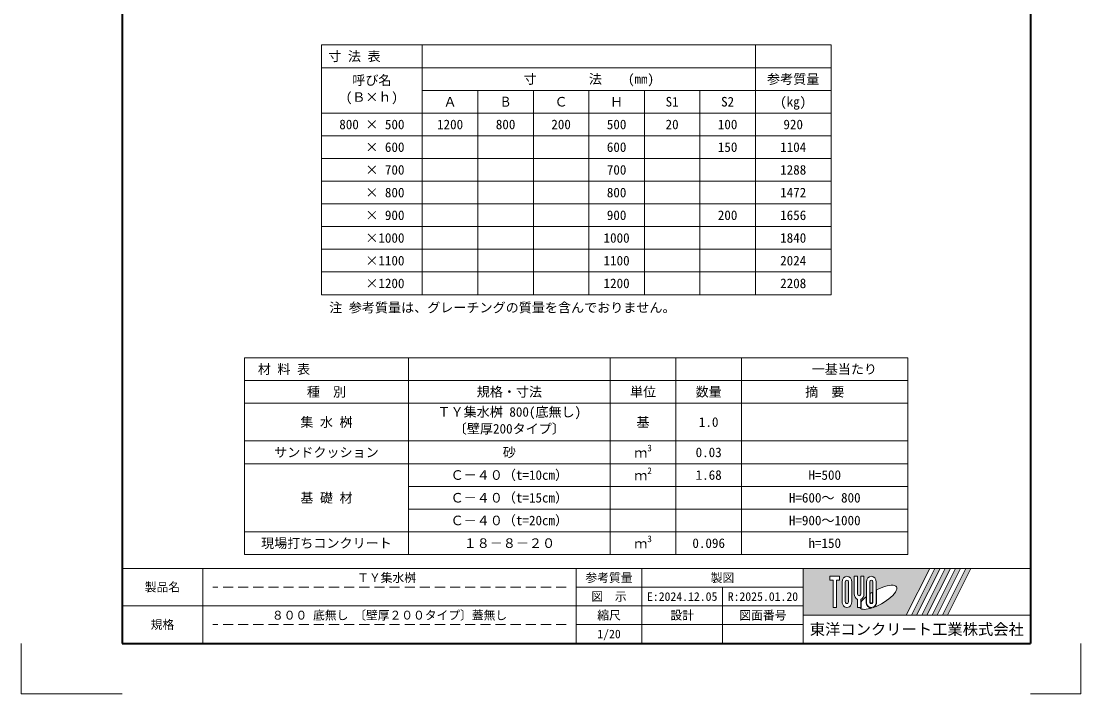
# Model space of a CAD drawing. Units: millimetres at full size; details may follow other scales. Extents: x 77366 to 106166, y -28085 to 6898.
# Drawn here: x 101966 to 106166, y -21145 to -18479 of the extents above; entities that cross this region are included whole.
import ezdxf
from ezdxf.enums import TextEntityAlignment as Align

# ---------------------------------------------------------------- set-up
doc = ezdxf.new("R2010")
doc.units = ezdxf.units.MM
doc.header["$LTSCALE"] = 50
doc.linetypes.add('USER2', pattern=[1.2, 0.8, -0.4])
for name, color, linetype, lineweight in [('Defpoints_2', 8, 'Continuous', 0), ('図枠', 7, 'Continuous', 5), ('寸法・材料表', 7, 'Continuous', 13), ('補助線', 8, 'Continuous', 13)]:
    doc.layers.add(name, color=color, linetype=linetype, lineweight=lineweight)
doc.styles.add('ＭＳ ゴシック', font='')
doc.styles.add('ＭＳ Ｐゴシック', font='')
doc.styles.get('ＭＳ ゴシック').set_extended_font_data('MS Gothic')
doc.styles.get('ＭＳ Ｐゴシック').set_extended_font_data('MS PGothic')

msp = doc.modelspace()

# ---------------------------------------------------------------- hatches: boundary and pattern name
at = {"layer": '図枠'}
h = msp.add_hatch(color=256, dxfattribs=at)
h.paths.add_polyline_path([(105065.8, -20648.36), (105065.8, -20833.98), (105474.17, -20833.98), (105566.98, -20648.36)])
edge = h.paths.add_edge_path(flags=16)
edge.add_ellipse((105362.3, -20762.62), major_axis=(72.73, 40.71), ratio=0.3471473, start_angle=-144.31122, end_angle=72.1899, ccw=False)
edge.add_ellipse((105335.37, -20780.2), major_axis=(0, 24.75), ratio=0.8463542, start_angle=-160.70346, end_angle=-90)
edge.add_line((105356.32, -20780.2), (105356.32, -20733.02))
edge = h.paths.add_edge_path(flags=16)
edge.add_ellipse((105335.37, -20702.14), major_axis=(0, 22.85), ratio=0.8463541, start_angle=-90, end_angle=90, ccw=False)
edge.add_line((105354.7, -20702.14), (105354.7, -20780.2))
edge.add_ellipse((105335.37, -20780.2), major_axis=(0, 22.85), ratio=0.8463541, start_angle=90, end_angle=-90, ccw=False)
edge.add_line((105316.03, -20780.2), (105316.03, -20702.14))
edge = h.paths.add_edge_path(flags=16)
edge.add_line((105341.81, -20702.14), (105341.81, -20780.2))
edge.add_ellipse((105335.37, -20780.2), major_axis=(0, 7.62), ratio=0.8463541, start_angle=90, end_angle=-90, ccw=False)
edge.add_line((105328.92, -20780.2), (105328.92, -20702.14))
edge.add_ellipse((105335.37, -20702.14), major_axis=(0, 7.62), ratio=0.8463541, start_angle=-90, end_angle=90, ccw=False)
edge = h.paths.add_edge_path(flags=16)
edge.add_line((105340.2, -20742.04), (105340.2, -20780.2))
edge.add_ellipse((105335.37, -20780.2), major_axis=(0, 5.71), ratio=0.8463542, start_angle=90, end_angle=-90, ccw=False)
edge.add_line((105330.53, -20780.2), (105330.53, -20748.28))
edge.add_ellipse((105362.3, -20762.62), major_axis=(72.73, 40.71), ratio=0.3471473, start_angle=107.79174, end_angle=126.47132, ccw=False)
edge = h.paths.add_edge_path(flags=16)
edge.add_line((105306.36, -20679.29), (105306.36, -20749.26))
edge.add_ellipse((105287.03, -20749.26), major_axis=(0, 22.85), ratio=0.8463541, start_angle=-163.34117, end_angle=-90, ccw=False)
edge.add_line((105293.47, -20770.8), (105293.47, -20803.04))
edge.add_line((105293.47, -20803.04), (105280.58, -20803.04))
edge.add_line((105280.58, -20803.04), (105280.58, -20770.8))
edge.add_ellipse((105287.03, -20749.26), major_axis=(0, 22.85), ratio=0.8463541, start_angle=90, end_angle=163.34117, ccw=False)
edge.add_line((105267.69, -20749.26), (105267.69, -20679.29))
edge.add_line((105267.69, -20679.29), (105280.58, -20679.29))
edge.add_line((105280.58, -20679.29), (105280.58, -20749.26))
edge.add_ellipse((105287.03, -20749.26), major_axis=(0, 7.62), ratio=0.8463541, start_angle=90, end_angle=-90)
edge.add_line((105293.47, -20749.26), (105293.47, -20679.29))
edge.add_line((105293.47, -20679.29), (105306.36, -20679.29))
edge = h.paths.add_edge_path(flags=16)
edge.add_line((105314.42, -20760.49), (105314.42, -20780.2))
edge.add_ellipse((105335.37, -20780.2), major_axis=(0, 24.75), ratio=0.8463542, start_angle=90, end_angle=-171.54427)
edge.add_ellipse((105362.3, -20762.62), major_axis=(72.73, 40.71), ratio=0.3471473, start_angle=-178.64954, end_angle=-148.29244, ccw=False)
edge.add_line((105290.7, -20804.95), (105295.09, -20804.95))
edge.add_line((105295.09, -20804.95), (105295.09, -20780.81))
edge.add_ellipse((105362.3, -20762.62), major_axis=(72.73, 40.71), ratio=0.3471473, start_angle=148.21912, end_angle=165.90812, ccw=False)
edge = h.paths.add_edge_path(flags=16)
edge.add_ellipse((105238.69, -20702.14), major_axis=(0, 22.85), ratio=0.8463541, start_angle=-90, end_angle=90, ccw=False)
edge.add_line((105258.02, -20702.14), (105258.02, -20780.2))
edge.add_ellipse((105238.69, -20780.2), major_axis=(0, 22.85), ratio=0.8463541, start_angle=90, end_angle=-90, ccw=False)
edge.add_line((105219.35, -20780.2), (105219.35, -20702.14))
edge = h.paths.add_edge_path(flags=16)
edge.add_line((105245.13, -20702.14), (105245.13, -20780.2))
edge.add_ellipse((105238.69, -20780.2), major_axis=(0, 7.62), ratio=0.8463541, start_angle=90, end_angle=-90, ccw=False)
edge.add_line((105232.24, -20780.2), (105232.24, -20702.14))
edge.add_ellipse((105238.69, -20702.14), major_axis=(0, 7.62), ratio=0.8463541, start_angle=-90, end_angle=90, ccw=False)
h.paths.add_polyline_path([(105209.68, -20679.29), (105209.68, -20694.52), (105196.79, -20694.52), (105196.79, -20803.04), (105183.9, -20803.04), (105183.9, -20694.52), (105171.01, -20694.52), (105171.01, -20679.29)], flags=16)
for points in [[(105494.59, -20833.98), (105515.01, -20833.98), (105607.82, -20648.36), (105587.4, -20648.36)], [(105648.66, -20648.36), (105628.24, -20648.36), (105535.43, -20833.98), (105555.85, -20833.98)], [(105689.5, -20648.36), (105669.08, -20648.36), (105576.27, -20833.98), (105596.68, -20833.98)], [(105730.33, -20648.36), (105709.92, -20648.36), (105617.1, -20833.98), (105637.52, -20833.98)]]:
    msp.add_hatch(color=256, dxfattribs=at).paths.add_polyline_path(points)

# ---------------------------------------------------------------- linework, layer by layer
at = {"layer": 'Defpoints_2'}
for p, q in [((103155.8, -18573.02), (105175.8, -18573.02)), ((103155.8, -18573.02), (103155.8, -18663.02)), ((103555.8, -18573.02), (103555.8, -18663.02)), ((104875.8, -18573.02), (104875.8, -18663.02)), ((105175.8, -18573.02), (105175.8, -18663.02)), ((104875.8, -18753.02), (105175.8, -18753.02)), ((103555.8, -18933.02), (104215.8, -18933.02)), ((104435.8, -18933.02), (104655.8, -18933.02)), ((103555.8, -19023.02), (104215.8, -19023.02)), ((104435.8, -19023.02), (104875.8, -19023.02)), ((103555.8, -19113.02), (104215.8, -19113.02)), ((104435.8, -19113.02), (104875.8, -19113.02)), ((103555.8, -19203.02), (104215.8, -19203.02)), ((104435.8, -19203.02), (104655.8, -19203.02)), ((103555.8, -19293.02), (104215.8, -19293.02)), ((104435.8, -19293.02), (104875.8, -19293.02)), ((103555.8, -19383.02), (104215.8, -19383.02)), ((104435.8, -19383.02), (104875.8, -19383.02)), ((103555.8, -19473.02), (104215.8, -19473.02)), ((104435.8, -19473.02), (104875.8, -19473.02)), ((102850.8, -19813.02), (105480.8, -19813.02)), ((102850.8, -19813.02), (102850.8, -19903.02)), ((103500.8, -19813.02), (103500.8, -19903.02)), ((104300.8, -19813.02), (104300.8, -19903.02)), ((104560.8, -19813.02), (104560.8, -19903.02)), ((104820.8, -19813.02), (104820.8, -19903.02)), ((105480.8, -19813.02), (105480.8, -19903.02)), ((104300.8, -20233.02), (104820.8, -20233.02)), ((104300.8, -20323.02), (104820.8, -20323.02)), ((104300.8, -20413.02), (104820.8, -20413.02))]:
    msp.add_line(p, q, dxfattribs=at)
at = {"layer": 'Defpoints_2', "color": 7, "lineweight": 13}
for p, q in [((101965.8, -20945.36), (101965.8, -21145.36)), ((106165.8, -20945.36), (106165.8, -21145.36)), ((102365.8, -21145.36), (101965.8, -21145.36)), ((105965.8, -21145.36), (106165.8, -21145.36))]:
    msp.add_line(p, q, dxfattribs=at)
at = {"layer": '図枠', "lineweight": 40}
for p, q in [((102365.8, -15405.36), (102365.8, -20945.36)), ((105965.8, -15405.36), (105965.8, -20945.36)), ((102365.8, -20945.36), (105965.8, -20945.36))]:
    msp.add_line(p, q, dxfattribs=at)
at = {"layer": '図枠', "lineweight": 13}
for p, q in [((105965.8, -20648.36), (102365.8, -20648.36)), ((102685.8, -20945.36), (102685.8, -20648.36)), ((104165.8, -20945.36), (104165.8, -20648.36)), ((104425.8, -20945.36), (104425.8, -20648.36)), ((105065.8, -20945.36), (105065.8, -20648.36)), ((105065.8, -20722.61), (104165.8, -20722.61)), ((104745.8, -20945.36), (104745.8, -20722.61)), ((105065.8, -20796.86), (102365.8, -20796.86)), ((105065.8, -20871.11), (104165.8, -20871.11))]:
    msp.add_line(p, q, dxfattribs=at)
at = {"layer": '図枠'}
for p, q in [((105065.8, -20648.36), (105566.98, -20648.36)), ((105566.98, -20648.36), (105474.17, -20833.98)), ((105587.4, -20648.36), (105494.59, -20833.98)), ((105607.82, -20648.36), (105515.01, -20833.98)), ((105628.24, -20648.36), (105535.43, -20833.98)), ((105648.66, -20648.36), (105555.85, -20833.98)), ((105669.08, -20648.36), (105576.27, -20833.98)), ((105587.4, -20648.36), (105607.82, -20648.36)), ((105689.5, -20648.36), (105596.68, -20833.98)), ((105709.92, -20648.36), (105617.1, -20833.98)), ((105628.24, -20648.36), (105648.66, -20648.36)), ((105730.33, -20648.36), (105637.52, -20833.98)), ((105669.08, -20648.36), (105689.5, -20648.36)), ((105709.92, -20648.36), (105730.33, -20648.36)), ((105171.01, -20679.29), (105171.01, -20694.52)), ((105171.01, -20679.29), (105209.68, -20679.29)), ((105183.9, -20694.52), (105171.01, -20694.52)), ((105183.9, -20694.52), (105183.9, -20803.04)), ((105196.79, -20694.52), (105196.79, -20803.04)), ((105209.68, -20694.52), (105196.79, -20694.52)), ((105209.68, -20679.29), (105209.68, -20694.52)), ((105219.35, -20702.14), (105219.35, -20780.2)), ((105232.24, -20780.2), (105232.24, -20702.14)), ((105245.13, -20702.14), (105245.13, -20780.2)), ((105258.02, -20780.2), (105258.02, -20702.14)), ((105267.69, -20679.29), (105280.58, -20679.29)), ((105267.69, -20749.26), (105267.69, -20679.29)), ((105280.58, -20679.29), (105280.58, -20749.26)), ((105293.47, -20679.29), (105306.36, -20679.29)), ((105293.47, -20749.26), (105293.47, -20679.29)), ((105306.36, -20679.29), (105306.36, -20749.26)), ((105316.03, -20702.14), (105316.03, -20780.2)), ((105328.92, -20780.2), (105328.92, -20702.14)), ((105341.81, -20702.14), (105341.81, -20780.2)), ((105354.7, -20780.2), (105354.7, -20702.14)), ((105340.2, -20742.04), (105340.2, -20780.2)), ((105356.32, -20780.2), (105356.32, -20733.02)), ((105280.58, -20770.8), (105280.58, -20803.04)), ((105293.47, -20770.8), (105293.47, -20803.04)), ((105295.09, -20780.81), (105295.09, -20804.95)), ((105314.42, -20760.49), (105314.42, -20780.2)), ((105330.53, -20780.2), (105330.53, -20748.28)), ((105196.79, -20803.04), (105183.9, -20803.04)), ((105293.47, -20803.04), (105280.58, -20803.04)), ((105290.7, -20804.95), (105295.09, -20804.95)), ((105065.8, -20833.98), (105474.17, -20833.98)), ((105494.59, -20833.98), (105515.01, -20833.98)), ((105535.43, -20833.98), (105555.85, -20833.98)), ((105576.27, -20833.98), (105596.68, -20833.98)), ((105617.1, -20833.98), (105637.52, -20833.98))]:
    msp.add_line(p, q, dxfattribs=at)
at = {"layer": '図枠', "linetype": 'USER2', "lineweight": 9}
for p, q in [((104125.8, -20722.61), (102725.8, -20722.61)), ((104125.8, -20871.11), (102725.8, -20871.11))]:
    msp.add_line(p, q, dxfattribs=at)
at = {"layer": '図枠'}
for centre, major_axis, ratio, start_param, end_param in [((105238.69, -20702.14), (0, 22.85), 0.846354, 4.712389, 7.8539816), ((105238.69, -20702.14), (0, 7.62), 0.846354, 4.712389, 7.8539816), ((105335.37, -20702.14), (0, 22.85), 0.846354, 4.712389, 7.8539816), ((105335.37, -20702.14), (0, 7.62), 0.846354, 4.712389, 7.8539816), ((105362.3, -20762.62), (72.73, 40.71), 0.347147, 1.6817405, 1.8219833), ((105362.3, -20762.62), (72.73, 40.71), 0.347147, 4.2621853, 7.7429163), ((105238.69, -20780.2), (0, 22.85), 0.846354, 1.5707963, 4.712389), ((105238.69, -20780.2), (0, 7.62), 0.846354, 1.5707963, 4.712389), ((105287.03, -20749.26), (0, 22.85), 0.846354, 1.5707963, 2.8017557), ((105287.03, -20749.26), (0, 7.62), 0.846354, 1.5707963, 4.712389), ((105287.03, -20749.26), (0, 22.85), 0.846354, 3.4814296, 4.712389), ((105362.3, -20762.62), (72.73, 40.71), 0.347147, 2.0815197, 2.5155126), ((105335.37, -20780.2), (0, 24.75), 0.846354, 1.5707963, 3.3154679), ((105335.37, -20780.2), (0, 22.85), 0.846354, 1.5707963, 4.712389), ((105335.37, -20780.2), (0, 7.62), 0.846354, 1.5707963, 4.712389), ((105335.37, -20780.2), (0, 5.71), 0.846354, 1.5707963, 4.712389), ((105335.37, -20780.2), (0, 24.75), 0.846354, 3.5338438, 4.712389), ((105362.3, -20762.62), (72.73, 40.71), 0.347147, 3.2093975, 4.2004451)]:
    msp.add_ellipse(centre, major_axis=major_axis, ratio=ratio, start_param=start_param, end_param=end_param, dxfattribs=at)
at = {"layer": '寸法・材料表'}
for p, q in [((103155.8, -18663.02), (105175.8, -18663.02)), ((103155.8, -18663.02), (103155.8, -19563.02)), ((103555.8, -18663.02), (103555.8, -19563.02)), ((104875.8, -18663.02), (104875.8, -19563.02)), ((105175.8, -18663.02), (105175.8, -19563.02)), ((103555.8, -18753.02), (104875.8, -18753.02)), ((103775.8, -18753.02), (103775.8, -19563.02)), ((103995.8, -18753.02), (103995.8, -19563.02)), ((104215.8, -18753.02), (104215.8, -19563.02)), ((104435.8, -18753.02), (104435.8, -19563.02)), ((104655.8, -18753.02), (104655.8, -19563.02)), ((103155.8, -18843.02), (105175.8, -18843.02)), ((103155.8, -18933.02), (103555.8, -18933.02)), ((104215.8, -18933.02), (104435.8, -18933.02)), ((104655.8, -18933.02), (105175.8, -18933.02)), ((103155.8, -19023.02), (103555.8, -19023.02)), ((104215.8, -19023.02), (104435.8, -19023.02)), ((104875.8, -19023.02), (105175.8, -19023.02)), ((103155.8, -19113.02), (103555.8, -19113.02)), ((104215.8, -19113.02), (104435.8, -19113.02)), ((104875.8, -19113.02), (105175.8, -19113.02)), ((103155.8, -19203.02), (103555.8, -19203.02)), ((104215.8, -19203.02), (104435.8, -19203.02)), ((104655.8, -19203.02), (105175.8, -19203.02)), ((103155.8, -19293.02), (103555.8, -19293.02)), ((104215.8, -19293.02), (104435.8, -19293.02)), ((104875.8, -19293.02), (105175.8, -19293.02)), ((103155.8, -19383.02), (103555.8, -19383.02)), ((104215.8, -19383.02), (104435.8, -19383.02)), ((104875.8, -19383.02), (105175.8, -19383.02)), ((103155.8, -19473.02), (103555.8, -19473.02)), ((104215.8, -19473.02), (104435.8, -19473.02)), ((104875.8, -19473.02), (105175.8, -19473.02)), ((103155.8, -19563.02), (105175.8, -19563.02)), ((102850.8, -19903.02), (105480.8, -19903.02)), ((102850.8, -19903.02), (102850.8, -20593.02)), ((103500.8, -19903.02), (103500.8, -20593.02)), ((104300.8, -19903.02), (104300.8, -20593.02)), ((104560.8, -19903.02), (104560.8, -20593.02)), ((104820.8, -19903.02), (104820.8, -20593.02)), ((105480.8, -19903.02), (105480.8, -20593.02)), ((102850.8, -19993.02), (105480.8, -19993.02)), ((102850.8, -20143.02), (105480.8, -20143.02)), ((102850.8, -20233.02), (104300.8, -20233.02)), ((104820.8, -20233.02), (105480.8, -20233.02)), ((103500.8, -20323.02), (104300.8, -20323.02)), ((104820.8, -20323.02), (105480.8, -20323.02)), ((103500.8, -20413.02), (104300.8, -20413.02)), ((104820.8, -20413.02), (105480.8, -20413.02)), ((102850.8, -20503.02), (105480.8, -20503.02)), ((102850.8, -20593.02), (105480.8, -20593.02))]:
    msp.add_line(p, q, dxfattribs=at)
at = {"layer": '補助線'}
msp.add_line((105065.8, -20833.98), (105965.8, -20833.98), dxfattribs=at)

# ---------------------------------------------------------------- texts
at = {"layer": '図枠', "style": 'ＭＳ ゴシック'}
msp.add_text('注 参考質量は、グレーチングの質量を含んでおりません。 ', height=37.98, dxfattribs=at).set_placement((103186.87, -19644.6), align=Align.BOTTOM_LEFT)
for s, height, p in [('ＴＹ集水桝 ', 34.18, (103425.8, -20685.48)), ('参考質量', 34.18, (104295.8, -20685.48)), ('製図', 34.18, (104745.8, -20685.48)), ('製品名', 34.18, (102525.8, -20722.61)), ('図\u3000示', 34.18, (104295.8, -20759.73)), ('E:2024.12.05', 34.18, (104585.8, -20759.73)), ('R:2025.01.20', 34.18, (104905.8, -20759.73)), ('８００ 底無し 〔壁厚２００タイプ〕蓋無し', 34.18, (103425.8, -20833.98)), ('縮尺', 34.18, (104295.8, -20833.98)), ('設計', 34.18, (104585.8, -20833.98)), ('図面番号', 34.18, (104905.8, -20833.98)), ('規格', 34.18, (102525.8, -20871.11)), ('東洋コンクリート工業株式会社', 44.43, (105515.8, -20889.67)), ('1/20', 34.18, (104295.8, -20908.23))]:
    msp.add_text(s, height=height, dxfattribs=at).set_placement(p, align=Align.MIDDLE_CENTER)
at = {"layer": '寸法・材料表', "style": 'ＭＳ ゴシック'}
for s, p in [(' 寸 法 表', (103157.3, -18618.02)), ('\u3000材 料 表', (102852, -19858.02))]:
    msp.add_text(s, height=37.98, dxfattribs=at).set_placement(p, align=Align.MIDDLE_LEFT)
for s, p in [('呼び名', (103278.1, -18693.79)), ('(Ｂ×ｈ)', (103252.2, -18760.46)), ('ＴＹ集水桝 800(底無し)', (103615.9, -20008.79)), ('〔壁厚200タイプ〕', (103680.65, -20075.46))]:
    msp.add_text(s, height=37.98, dxfattribs=at).set_placement(p, align=Align.TOP_LEFT)
for s, p in [('寸        法    (㎜)', (104215.8, -18708.02)), ('参考質量', (105025.8, -18708.02)), ('Ａ', (103665.8, -18798.02)), ('Ｃ', (104105.8, -18798.02)), ('Ｈ', (104325.8, -18798.02)), ('S1', (104545.8, -18798.02)), ('S2', (104765.8, -18798.02)), ('(㎏)', (105025.8, -18798.02)), ('800 × 500', (103355.8, -18888.02)), ('1200', (103665.8, -18888.02)), ('800', (103885.8, -18888.02)), ('200', (104105.8, -18888.02)), ('500', (104325.8, -18888.02)), ('20', (104545.8, -18888.02)), ('100', (104765.8, -18888.02)), ('920', (105025.8, -18888.02)), ('    × 600', (103355.8, -18978.02)), ('600', (104325.8, -18978.02)), ('150', (104765.8, -18978.02)), ('1104', (105025.8, -18978.02)), ('    × 700', (103355.8, -19068.02)), ('700', (104325.8, -19068.02)), ('1288', (105025.8, -19068.02)), ('    × 800', (103355.8, -19158.02)), ('800', (104325.8, -19158.02)), ('1472', (105025.8, -19158.02)), ('    × 900', (103355.8, -19248.02)), ('900', (104325.8, -19248.02)), ('200', (104765.8, -19248.02)), ('1656', (105025.8, -19248.02)), ('    ×1000', (103355.8, -19338.02)), ('1000', (104325.8, -19338.02)), ('1840', (105025.8, -19338.02)), ('    ×1100', (103355.8, -19428.02)), ('1100', (104325.8, -19428.02)), ('2024', (105025.8, -19428.02)), ('    ×1200', (103355.8, -19518.02)), ('1200', (104325.8, -19518.02)), ('2208', (105025.8, -19518.02)), ('\u3000\u3000\u3000一基当たり', (105150.8, -19858.02)), ('種\u3000別', (103175.8, -19948.02)), ('規格・寸法', (103900.8, -19948.02)), ('単位', (104430.8, -19948.02)), ('数量', (104690.8, -19948.02)), ('摘\u3000要', (105150.8, -19948.02)), ('集 水 桝', (103175.8, -20068.02)), ('基', (104430.8, -20068.02)), ('1.0', (104690.8, -20068.02)), ('サンドクッション', (103175.8, -20188.02)), ('砂', (103900.8, -20188.02)), ('0.03', (104690.8, -20188.02)), ('Ｃ－４０（t=10cm）', (103900.8, -20278.02)), ('1.68', (104690.8, -20278.02)), ('H=500', (105150.8, -20278.02)), ('基 礎 材', (103175.8, -20368.02)), ('Ｃ－４０（t=15cm）', (103900.8, -20368.02)), ('H=600～ 800', (105150.8, -20368.02)), ('Ｃ－４０（t=20cm）', (103900.8, -20458.02)), ('H=900～1000', (105150.8, -20458.02)), ('現場打ちコンクリート', (103175.8, -20548.02)), ('１８－８－２０', (103900.8, -20548.02)), ('0.096', (104690.8, -20548.02)), ('h=150', (105150.8, -20548.02))]:
    msp.add_text(s, height=37.98, dxfattribs=at).set_placement(p, align=Align.MIDDLE_CENTER)
at = {"layer": '寸法・材料表', "style": 'ＭＳ Ｐゴシック', "width": 0.85}
msp.add_text('Ｂ', height=39.59, dxfattribs=at).set_placement((103885.8, -18798.02), align=Align.MIDDLE_CENTER)
at = {"layer": '寸法・材料表', "style": 'ＭＳ ゴシック'}
for s, height, p in [('3', 26.58, (104447.63, -20192.15)), ('ｍ', 37.98, (104395.83, -20220.15)), ('ｍ', 37.98, (104395.83, -20310.15)), ('2', 26.58, (104447.63, -20282.15)), ('3', 26.58, (104447.63, -20552.15)), ('ｍ', 37.98, (104395.83, -20580.15))]:
    msp.add_text(s, height=height, dxfattribs=at).set_placement(p, align=Align.BOTTOM_LEFT)

doc.saveas('drawing.dxf')
